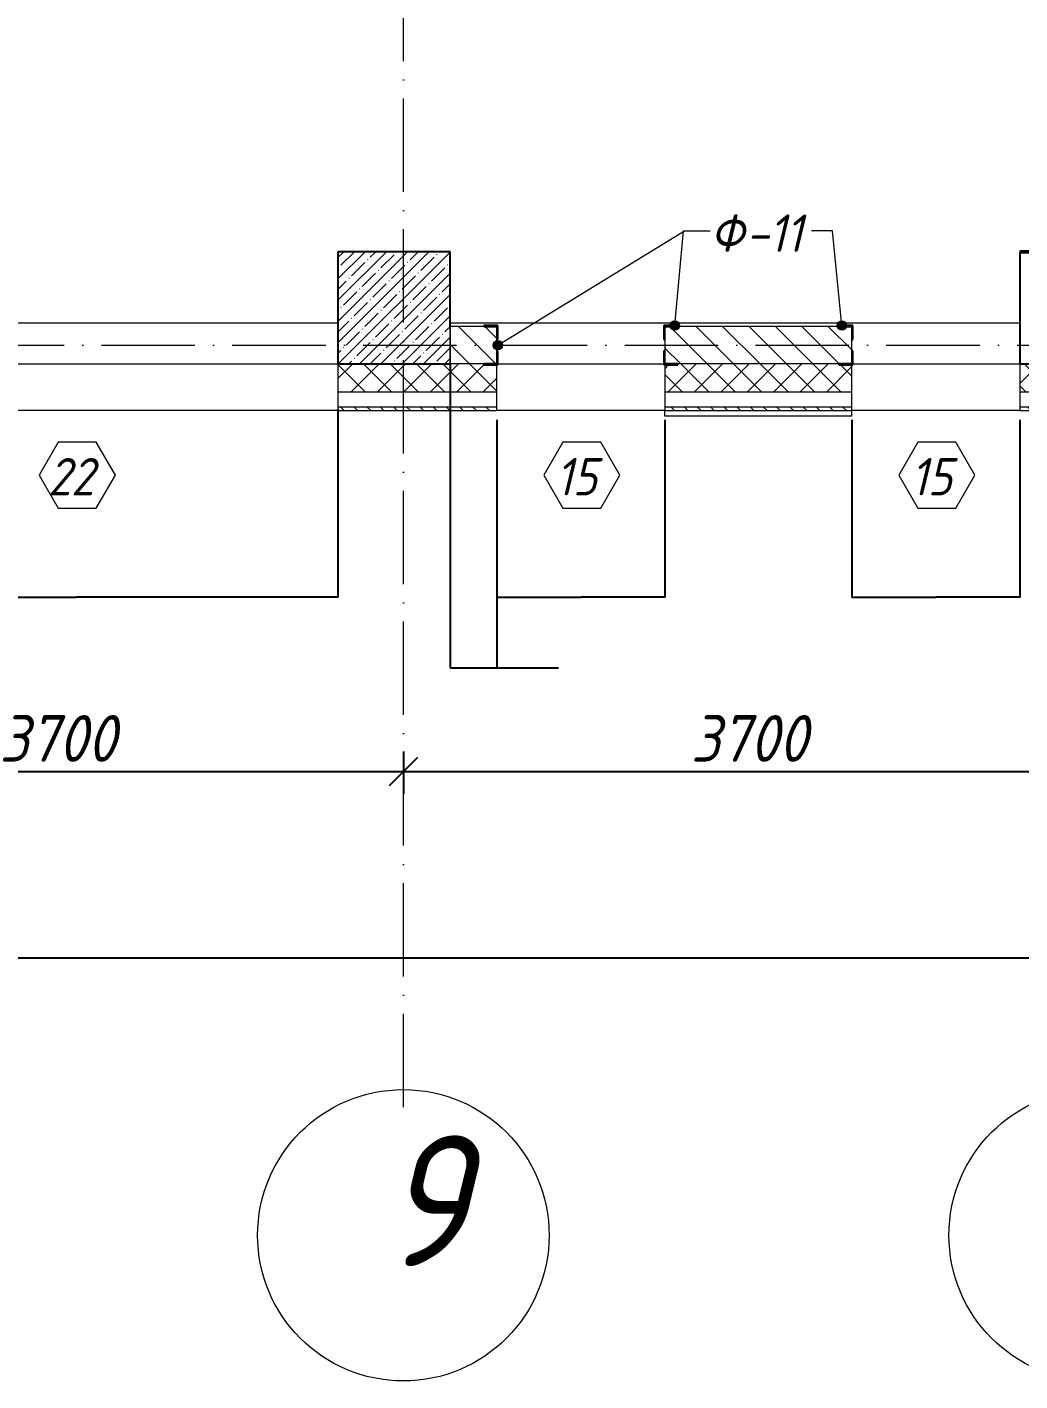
# Model space of a CAD drawing. Header units: millimetres. Extents: x 12986 to 523328, y -9759 to 30092.
# Drawn here: x 85893 to 91207, y -5546 to 1703 of the extents above; entities that cross this region are included whole.
import ezdxf

# ---------------------------------------------------------------- set-up
doc = ezdxf.new("R2010")
doc.units = ezdxf.units.MM
doc.linetypes.add('50_200_ШТРИХ_1Т_ш5_п1_п1_', pattern=[700.0000000000001, 500.0000000000001, -100, 0, -100])
for name, color, linetype, lineweight in [('A-ANNO-DIMS', 7, 'Continuous', 9), ('A-DETL-1', 7, 'Continuous', 50), ('A-GENM-1', 7, 'Continuous', 25), ('A-GENM-IDEN', 7, 'Continuous', 9), ('A-GLAZ-IDEN', 7, 'Continuous', 9), ('A-WALL', 7, 'Continuous', 5), ('A-WALL-8', 7, 'Continuous', 9), ('A-WALL-FNSH-1', 7, 'Continuous', 9), ('A-WALL-PATT-1', 7, 'Continuous', 5), ('I-WALL', 7, 'Continuous', 5), ('S-COLS', 7, 'Continuous', 9), ('S-COLS-1', 7, 'Continuous', 5), ('S-COLS-2', 7, 'Continuous', 25), ('Оси', 7, 'Continuous', 9), ('Оси-1', 7, 'Continuous', 20), ('Оси-2', 7, '50_200_ШТРИХ_1Т_ш5_п1_п1_', 9)]:
    doc.layers.add(name, color=color, linetype=linetype, lineweight=lineweight)
for name, color, linetype, lineweight, true_color in [('A-WALL-2', 7, 'Continuous', 13, 0x000000), ('A-WALL-3', 7, 'Continuous', 5, 0x000000), ('A-WALL-PATT-2', 7, 'Continuous', 5, 0xce0000)]:
    doc.layers.add(name, color=color, linetype=linetype, lineweight=lineweight, true_color=true_color)
doc.styles.add('ISOCPEUR_I_1', font='isocpeui.ttf', dxfattribs={"width": 0.9, "height": 249.9999999999997})
doc.styles.add('ISOCPEUR_I_3', font='isocpeui.ttf', dxfattribs={"width": 0.9, "height": 200})
doc.dimstyles.new('ISO-2_5_0_9К_БОЛЬШОЙ__с_подложкой_', dxfattribs={"dimscale": 304.8, "dimtxt": 248.9952939525788, "dimasz": 0.4921259842519685, "dimexe": 0.3937007874015748, "dimexo": 0, "dimgap": 0.1640419947506562, "dimtad": 1, "dimdec": 0, "dimzin": 0, "dimdsep": 46, "dimtxsty": 'ISOCPEUR_I_1', "dimblk1": 'OBLIQUE', "dimblk2": 'OBLIQUE', "dimsah": 1, "dimcen": 0.09, "dimdle": 0.3937007874015748, "dimazin": 0, "dimtfac": 1, "dimtdec": 4, "dimtix": 1, "dimtmove": 0, "dimatfit": 3, "dimfxl": 1, "dimtvp": 1, "dimtfill": 1, "dimtolj": 1, "dimtzin": 0, "dimarcsym": 2})
doc.dimstyles.new('ISO-2_5_0_9К_БОЛЬШОЙ__с_подложкой__2', dxfattribs={"dimscale": 304.8, "dimtxt": 248.9952939525788, "dimasz": 0.4921259842519685, "dimexe": 0.3937007874015748, "dimexo": 0, "dimgap": 0.1640419947506562, "dimtad": 1, "dimdec": 0, "dimzin": 0, "dimdsep": 46, "dimtxsty": 'ISOCPEUR_I_1', "dimblk1": 'OBLIQUE', "dimblk2": 'OBLIQUE', "dimsah": 1, "dimcen": 0.09, "dimdle": 0.3937007874015748, "dimazin": 0, "dimtfac": 1, "dimtdec": 4, "dimtix": 1, "dimtmove": 2, "dimatfit": 3, "dimfxl": 1, "dimtvp": 1, "dimtfill": 1, "dimtolj": 1, "dimtzin": 0, "dimarcsym": 2})
doc.dimstyles.get("Standard").update_dxf_attribs({"dimtxt": 0.18, "dimasz": 0.18, "dimexe": 0.18, "dimexo": 0.0625, "dimgap": 0.09, "dimtad": 0, "dimtih": 1, "dimtoh": 1, "dimdec": 4, "dimzin": 0, "dimdsep": 46, "dimtxsty": 'Standard', "dimcen": 0.09, "dimadec": 0, "dimazin": 0, "dimtfac": 1, "dimtdec": 4, "dimtofl": 0, "dimtmove": 0, "dimatfit": 3, "dimfxl": 1, "dimtolj": 1, "dimtzin": 0, "dimarcsym": 0})

# ---------------------------------------------------------------- blocks, each defined once
blk = doc.blocks.new('Фахверк_СКБ_Уголок - Ф-11_200х2500 h-26914022-АР1_Кладочный план 1 этажа')
at = {"layer": 'A-GENM-1'}
for p, q in [((199.9999999999932, 156.0000000000034), (124.9999999999923, 156.0000000000034)), ((124.9999999999923, 156.0000000000034), (124.9999999999923, 81.00000000000361)), ((130.9999999999933, 81.00000000000361), (130.9999999999933, 150.0000000000029)), ((130.9999999999933, 150.0000000000029), (199.9999999999932, 150.0000000000029)), ((199.9999999999932, 150.0000000000029), (199.9999999999932, 156.0000000000034)), ((124.9999999999923, 81.00000000000361), (130.9999999999933, 81.00000000000361)), ((130.9999999999926, 19.00000000000922), (124.9999999999923, 19.00000000000922)), ((124.9999999999923, 19.00000000000922), (124.9999999999923, -55.99999999999103)), ((130.9999999999926, -49.99999999999053), (130.9999999999926, 19.00000000000922)), ((124.9999999999923, -55.99999999999103), (199.9999999999924, -55.99999999999103)), ((199.9999999999924, -49.99999999999053), (130.9999999999926, -49.99999999999053)), ((199.9999999999924, -55.99999999999103), (199.9999999999924, -49.99999999999053))]:
    blk.add_line(p, q, dxfattribs=at)
blk = doc.blocks.new('Ось сетки - Круг_Ø6_00__ISO-2_5_0_9K_ кружки поменьше-23056867-АР1_Кладочный план 1 этажа')
at = {"layer": 'Оси-1'}
blk.add_circle((0, 0), 2.600000000000002, dxfattribs=at)
blk = doc.blocks.new('_Oblique')
at = {"color": 0, "linetype": 'ByBlock', "lineweight": -2}
blk.add_line((-0.5, -0.5), (0.5, 0.5), dxfattribs=at)
blk = doc.blocks.new('DIMBLOCK20-АР1_Кладочный план 1 этажа')
at = {"layer": 'A-ANNO-DIMS', "color": 0, "lineweight": -2, "transparency": 16777216}
for p, q in [((84206.89325042382, -2175.937461244214), (84206.89325042382, -2402.003478422513)), ((87906.8932504238, -2175.937461244225), (87906.8932504238, -2402.003478422513)), ((84086.89325042382, -2282.003478422513), (88026.8932504238, -2282.003478422513))]:
    blk.add_line(p, q, dxfattribs=at)
at = {"layer": 'Defpoints', "color": 0, "transparency": 16777216}
for p in [(84206.89325042382, -2175.937461244214), (87906.8932504238, -2175.937461244225), (87906.8932504238, -2282.003478422513)]:
    blk.add_point(p, dxfattribs=at)
at = {"layer": 'A-ANNO-DIMS', "color": 0, "lineweight": -2, "transparency": 16777216, "xscale": 150, "yscale": 150, "zscale": 150, "rotation": 180}
blk.add_blockref('_Oblique', (84206.89325042382, -2282.003478422513), dxfattribs=at)
at = {"layer": 'A-ANNO-DIMS', "color": 0, "lineweight": -2, "transparency": 16777216, "xscale": 150, "yscale": 150, "zscale": 150}
blk.add_blockref('_Oblique', (87906.8932504238, -2282.003478422513), dxfattribs=at)
at = {"layer": 'A-ANNO-DIMS', "color": 0, "transparency": 16777216, "insert": (86056.8932504238, -2105.393629937665), "char_height": 249.9999999999997, "width": 758.4779723478551, "attachment_point": 5, "style": 'ISOCPEUR_I_1', "bg_fill": 3, "box_fill_scale": 1.1, "bg_fill_color": 256, "bg_fill_true_color": 13158600, "bg_fill_transparency": 0}
blk.add_mtext('\\A1;3700', dxfattribs=at)
blk = doc.blocks.new('DIMBLOCK21-АР1_Кладочный план 1 этажа')
at = {"layer": 'A-ANNO-DIMS', "color": 0, "lineweight": -2, "transparency": 16777216}
for p, q in [((87906.8932504238, -2175.937461244225), (87906.8932504238, -2402.003478422513)), ((91606.89325042327, -2175.937461244237), (91606.89325042327, -2402.003478422513)), ((87786.8932504238, -2282.003478422513), (91726.89325042327, -2282.003478422513))]:
    blk.add_line(p, q, dxfattribs=at)
at = {"layer": 'Defpoints', "color": 0, "transparency": 16777216}
for p in [(87906.8932504238, -2175.937461244225), (91606.89325042327, -2175.937461244237), (91606.89325042327, -2282.003478422513)]:
    blk.add_point(p, dxfattribs=at)
at = {"layer": 'A-ANNO-DIMS', "color": 0, "lineweight": -2, "transparency": 16777216, "xscale": 150, "yscale": 150, "zscale": 150, "rotation": 180}
blk.add_blockref('_Oblique', (87906.8932504238, -2282.003478422513), dxfattribs=at)
at = {"layer": 'A-ANNO-DIMS', "color": 0, "lineweight": -2, "transparency": 16777216, "xscale": 150, "yscale": 150, "zscale": 150}
blk.add_blockref('_Oblique', (91606.89325042327, -2282.003478422513), dxfattribs=at)
at = {"layer": 'A-ANNO-DIMS', "color": 0, "transparency": 16777216, "insert": (89756.89325042354, -2105.393629937665), "char_height": 249.9999999999997, "width": 758.4779723478551, "attachment_point": 5, "style": 'ISOCPEUR_I_1', "bg_fill": 3, "box_fill_scale": 1.1, "bg_fill_color": 256, "bg_fill_true_color": 13158600, "bg_fill_transparency": 0}
blk.add_mtext('\\A1;3700', dxfattribs=at)
blk = doc.blocks.new('DIMBLOCK54-АР1_Кладочный план 1 этажа')
at = {"layer": 'A-ANNO-DIMS', "color": 0, "lineweight": -2, "transparency": 16777216}
for p, q in [((62106.89328478125, -3174.591104927445), (62106.89328478125, -3400.657122105833)), ((187006.893250423, -3174.591104927842), (187006.893250423, -3400.657122105833)), ((61986.89328478125, -3280.657122105833), (122782.6936598567, -3280.657122105833)), ((187126.893250423, -3280.657122105833), (123784.9095689476, -3280.657122105833))]:
    blk.add_line(p, q, dxfattribs=at)
at = {"layer": 'Defpoints', "color": 0, "transparency": 16777216}
for p in [(62106.89328478125, -3174.591104927445), (187006.893250423, -3174.591104927842), (187006.893250423, -3280.657122105833)]:
    blk.add_point(p, dxfattribs=at)
at = {"layer": 'A-ANNO-DIMS', "color": 0, "lineweight": -2, "transparency": 16777216, "xscale": 150, "yscale": 150, "zscale": 150, "rotation": 180}
blk.add_blockref('_Oblique', (62106.89328478125, -3280.657122105833), dxfattribs=at)
at = {"layer": 'A-ANNO-DIMS', "color": 0, "lineweight": -2, "transparency": 16777216, "xscale": 150, "yscale": 150, "zscale": 150}
blk.add_blockref('_Oblique', (187006.893250423, -3280.657122105833), dxfattribs=at)
at = {"layer": 'A-ANNO-DIMS', "color": 0, "transparency": 16777216, "insert": (122732.1812708764, -2904.04318550504), "char_height": 249.9999999999997, "width": 1103.240687051426, "attachment_point": 1, "line_spacing_factor": 1.149209049011902, "style": 'ISOCPEUR_I_1', "bg_fill": 3, "box_fill_scale": 1.1, "bg_fill_color": 256, "bg_fill_true_color": 13158600, "bg_fill_transparency": 0}
blk.add_mtext('\\A1;124900', dxfattribs=at)
blk = doc.blocks.new('AAR_СКБ_Марка_Окна_Перемычка и проем - Марка проема-25443838-АР1_Кладочный план 1 этажа')
at = {"layer": 'A-GLAZ-IDEN'}
for p, q in [((-0.9678758116687644, -0.9840735043145652), (-1.985527685054408, -2.746698253436142)), ((1.067427935102521, -0.9840735043145681), (-0.9678758116687641, -0.9840735043145654)), ((2.085079808488153, -2.746698253436158), (1.067427935102521, -0.9840735043145679)), ((-1.985527685054408, -2.74669825343614), (-0.967875811668773, -4.509323002557723)), ((1.067427935102504, -4.50932300255773), (2.085079808488153, -2.746698253436157)), ((-0.9678758116687729, -4.509323002557723), (1.067427935102504, -4.50932300255773))]:
    blk.add_line(p, q, dxfattribs=at)
blk = doc.blocks.new('DIMBLOCK291-АР1_Кладочный план 1 этажа')
at = {"layer": 'A-ANNO-DIMS', "color": 0, "lineweight": -2, "transparency": 16777216}
for p, q in [((87556.89327760036, -342.7238433230958), (87556.89327760036, -1350.184313338815)), ((84756.89327760036, -400.0625000026746), (84756.89327760036, -1350.184313338815)), ((84757.07327760036, -1350.004313338815), (86156.17327760036, -1350.004313338815)), ((87556.71327760037, -1350.004313338815), (86157.61327760037, -1350.004313338815))]:
    blk.add_line(p, q, dxfattribs=at)
at = {"layer": 'A-ANNO-DIMS', "color": 0, "transparency": 16777216}
for points in [[(84757.07327760036, -1349.974313338815), (84757.07327760036, -1350.034313338815), (84756.89327760036, -1350.004313338815)], [(87556.71327760037, -1349.974313338815), (87556.71327760037, -1350.034313338815), (87556.89327760036, -1350.004313338815)]]:
    blk.add_solid(points, dxfattribs=at)
at = {"layer": 'Defpoints', "color": 0, "transparency": 16777216}
for p in [(87556.89327760036, -342.6613433230958), (84756.89327760036, -400.0000000026746), (87556.89327760036, -1350.004313338815)]:
    blk.add_point(p, dxfattribs=at)
at = {"layer": 'A-ANNO-DIMS', "color": 0, "transparency": 16777216, "insert": (86156.89327760036, -1350.004313338815), "char_height": 0.18, "width": 606.7823778782843, "attachment_point": 5}
blk.add_mtext('\\A1;2800.0000', dxfattribs=at)
blk = doc.blocks.new('DIMBLOCK292-АР1_Кладочный план 1 этажа')
at = {"layer": 'A-ANNO-DIMS', "color": 0, "lineweight": -2, "transparency": 16777216}
for p, q in [((88156.89327760036, -100.0625000017155), (88156.89327760036, -1727.703632173987)), ((88406.89323720153, -400.0625000026864), (88406.89323720153, -1727.703632173987)), ((88157.07327760036, -1727.523632173987), (88406.71323720153, -1727.523632173987)), ((88406.89323720153, -1727.523632173987), (88736.34899978983, -1727.523632173987))]:
    blk.add_line(p, q, dxfattribs=at)
at = {"layer": 'A-ANNO-DIMS', "color": 0, "transparency": 16777216}
for points in [[(88157.07327760036, -1727.493632173987), (88157.07327760036, -1727.553632173987), (88156.89327760036, -1727.523632173987)], [(88406.71323720153, -1727.493632173987), (88406.71323720153, -1727.553632173987), (88406.89323720153, -1727.523632173987)]]:
    blk.add_solid(points, dxfattribs=at)
at = {"layer": 'Defpoints', "color": 0, "transparency": 16777216}
for p in [(88156.89327760036, -100.0000000017155), (88406.89323720153, -400.0000000026864), (88406.89323720153, -1727.523632173987)]:
    blk.add_point(p, dxfattribs=at)
at = {"layer": 'A-ANNO-DIMS', "color": 0, "transparency": 16777216, "insert": (88509.45060808548, -1727.403632173987), "char_height": 0.18, "width": 455.0867834087132, "attachment_point": 1, "line_spacing_factor": 1.149209049011902}
blk.add_mtext('\\A1;250.0000', dxfattribs=at)
blk = doc.blocks.new('DIMBLOCK293-АР1_Кладочный план 1 этажа')
at = {"layer": 'A-ANNO-DIMS', "color": 0, "lineweight": -2, "transparency": 16777216}
for p, q in [((88406.89323720153, -400.0625000026864), (88406.89323720153, -1350.184313338815)), ((89306.89323720153, -400.0625000026893), (89306.89323720153, -1350.184313338815)), ((88407.07323720152, -1350.004313338815), (88856.26323720152, -1350.004313338815)), ((89306.71323720153, -1350.004313338815), (88857.52323720153, -1350.004313338815))]:
    blk.add_line(p, q, dxfattribs=at)
at = {"layer": 'A-ANNO-DIMS', "color": 0, "transparency": 16777216}
for points in [[(88407.07323720152, -1349.974313338815), (88407.07323720152, -1350.034313338815), (88406.89323720153, -1350.004313338815)], [(89306.71323720153, -1349.974313338815), (89306.71323720153, -1350.034313338815), (89306.89323720153, -1350.004313338815)]]:
    blk.add_solid(points, dxfattribs=at)
at = {"layer": 'Defpoints', "color": 0, "transparency": 16777216}
for p in [(88406.89323720153, -400.0000000026864), (89306.89323720153, -400.0000000026893), (89306.89323720153, -1350.004313338815)]:
    blk.add_point(p, dxfattribs=at)
at = {"layer": 'A-ANNO-DIMS', "color": 0, "transparency": 16777216, "insert": (88856.89323720153, -1350.004313338815), "char_height": 0.18, "width": 455.0867834087132, "attachment_point": 5}
blk.add_mtext('\\A1;900.0000', dxfattribs=at)
blk = doc.blocks.new('DIMBLOCK294-АР1_Кладочный план 1 этажа')
at = {"layer": 'A-ANNO-DIMS', "color": 0, "lineweight": -2, "transparency": 16777216}
for p, q in [((90306.63673958185, -400.0625000026926), (90306.63673958185, -1350.184313338815)), ((91206.63673958184, -400.0625000026954), (91206.63673958184, -1350.184313338815)), ((90306.81673958185, -1350.004313338815), (90756.00673958185, -1350.004313338815)), ((91206.45673958184, -1350.004313338815), (90757.26673958186, -1350.004313338815))]:
    blk.add_line(p, q, dxfattribs=at)
at = {"layer": 'A-ANNO-DIMS', "color": 0, "transparency": 16777216}
for points in [[(90306.81673958185, -1349.974313338815), (90306.81673958185, -1350.034313338815), (90306.63673958185, -1350.004313338815)], [(91206.45673958184, -1349.974313338815), (91206.45673958184, -1350.034313338815), (91206.63673958184, -1350.004313338815)]]:
    blk.add_solid(points, dxfattribs=at)
at = {"layer": 'Defpoints', "color": 0, "transparency": 16777216}
for p in [(90306.63673958185, -400.0000000026926), (91206.63673958184, -400.0000000026954), (91206.63673958184, -1350.004313338815)]:
    blk.add_point(p, dxfattribs=at)
at = {"layer": 'A-ANNO-DIMS', "color": 0, "transparency": 16777216, "insert": (90756.63673958185, -1350.004313338815), "char_height": 0.18, "width": 455.0867834087132, "attachment_point": 5}
blk.add_mtext('\\A1;900.0000', dxfattribs=at)

msp = doc.modelspace()

# ---------------------------------------------------------------- hatches: boundary and pattern name
at = {"layer": 'A-GENM-IDEN'}
h = msp.add_hatch(color=256, dxfattribs=at)
edge = h.paths.add_edge_path(flags=0)
edge.add_arc((89359.22657053487, 105.9999999982909), 24.99999999999882, 0, 360)
h = msp.add_hatch(color=256, dxfattribs=at)
edge = h.paths.add_edge_path(flags=0)
edge.add_arc((90254.30340624851, 105.9999999982793), 25.00000000000112, 0, 360)
h = msp.add_hatch(color=256, dxfattribs=at)
edge = h.paths.add_edge_path(flags=0)
edge.add_arc((88412.89323720151, -1.715303832305892e-09), 24.99999999999936, 0, 360)
at = {"layer": 'A-WALL-PATT-1'}
h = msp.add_hatch(dxfattribs=at)
h.set_pattern_fill('FP_2', color=256, style=0, pattern_type=2)
h.set_pattern_definition([(45, (61996.89328478048, 0), (-70.71067811865476, 70.71067811865476), []), (135, (61996.89328478048, 0), (-70.71067811865476, -70.71067811865474), [])])
h.paths.add_polyline_path([(137696.8932777582, -250.0000000019183), (137696.8932777582, -100.0000000019264), (136096.893144617, -100.0000000018485), (136096.893144617, -250.000000001849)], flags=0)
h.paths.add_polyline_path([(110156.8933002349, -250.000000001849), (110156.3715611044, -106.0000000017778), (110087.8933002348, -106.0000000017778), (110087.8933002348, -100.0000000017792), (109406.8933002349, -100.0000000017792), (109406.8933002349, -250.0000000017797), (110087.8933002348, -250.0000000018404)], flags=0)
h.paths.add_polyline_path([(129056.8933002348, -250.000000001849), (132656.8932847818, -250.000000001849), (132656.8932847818, -100.0000000018485), (129056.8933002348, -100.0000000018485)], flags=0)
h.paths.add_polyline_path([(118406.8933136091, -250.000000001849), (119156.8932838392, -250.0000000017797), (119156.3715447088, -106.0000000018038), (119087.8932838392, -106.0000000018038), (119087.8932838392, -100.0000000018485), (118406.8933136091, -100.0000000018485)], flags=0)
h.paths.add_polyline_path([(121937.8933025475, -250.000000001849), (122006.8933025475, -250.000000001849), (122006.371563417, -106.0000000018384), (121937.8933025475, -106.0000000018384), (121937.8933025475, -100.0000000018485), (121325.8932838392, -100.0000000018485), (121325.8932838392, -106.0000000018384), (121256.8932838392, -106.0000000018384), (121256.8932838393, -250.000000001849), (121325.8932838392, -250.000000001849)], flags=0)
h.paths.add_polyline_path([(133556.8932847817, -250.000000001849), (134396.893144617, -250.000000001849), (134396.893144617, -100.0000000018485), (133556.8932847818, -100.0000000018485)], flags=0)
h.paths.add_polyline_path([(125706.8933025474, -250.000000001849), (126256.8932667851, -250.000000001849), (126256.3715276547, -106.0000000018384), (126187.8932667851, -106.0000000018384), (126187.8932667851, -100.0000000018485), (125706.8933025474, -100.0000000018485), (125706.8933025474, -106.0000000018384)], flags=0)
h.paths.add_polyline_path([(123606.8933025475, -250.000000001849), (123606.371563417, -106.0000000018211), (123537.8933025475, -106.0000000018211), (123537.8933025475, -100.0000000018485), (122906.8933025475, -100.0000000018485), (122906.8933025475, -250.0000000017797), (123537.8933025475, -250.0000000018404)], flags=0)
h.paths.add_polyline_path([(128156.8933002348, -250.000000001849), (128156.8933002348, -100.0000000018485), (127225.8932667851, -100.0000000018485), (127225.8932667851, -106.0000000018558), (127156.8932667851, -106.0000000018558), (127156.8932667851, -250.000000001849), (127225.8932667851, -250.000000001849)], flags=0)
h.paths.add_polyline_path([(105422.5867171914, -250.0000000017797), (106306.8933002348, -250.0000000017797), (106306.3715611044, -106.0000000017691), (106237.8933002348, -106.0000000017691), (106237.8933002348, -100.0000000017792), (104725.8932659578, -100.0000000017792), (104725.8932659578, -106.0000000017691), (104656.8932659578, -106.0000000017691), (104656.8932659578, -250.0000000017797), (104725.8932659578, -250.0000000017797)], flags=0)
h.paths.add_polyline_path([(114616.1804671914, -250.0000000017797), (115306.8933136091, -250.0000000017797), (115306.3715744787, -106.0000000017865), (115237.8933136091, -106.0000000017865), (115237.8933136091, -100.0000000017792), (113906.8933025475, -100.0000000017792), (113906.8933025475, -250.0000000017797)], flags=0)
h.paths.add_polyline_path([(90293.59326132102, -250.0000000017797), (90306.63673958188, -250.0000000017797), (90306.11500045145, -106.0000000017258), (90237.63673958188, -106.0000000017258), (90237.63673958188, -100.0000000017099), (89375.89323720156, -100.0000000017099), (89375.89323720156, -106.0000000017085), (89306.89323720158, -106.0000000017085), (89306.89323720158, -250.0000000017104), (90237.63673958188, -250.000000001771)], flags=0)
h.paths.add_polyline_path([(102556.8932659578, -250.0000000017797), (102556.3715268273, -106.0000000017605), (102487.8932659578, -106.0000000017605), (102487.8932659578, -100.0000000017792), (102005.8932363097, -100.0000000017792), (102005.8932363097, -106.0000000017691), (101936.8932363097, -106.0000000017691), (101936.8932363097, -250.0000000017797), (102543.8497876969, -250.0000000017797)], flags=0)
h.paths.add_polyline_path([(111056.8933002349, -250.0000000017797), (111806.8933025475, -250.0000000017797), (111806.3715634171, -106.0000000017778), (111737.8933025475, -106.0000000017778), (111737.8933025475, -100.0000000017792), (111125.8933002349, -100.0000000017792), (111125.8933002349, -106.0000000017691), (111056.8933002349, -106.0000000017691)], flags=0)
h.paths.add_polyline_path([(95866.89315112322, -250.0000000017797), (95866.37141199275, -106.0000000017345), (95797.8931511232, -106.0000000017345), (95797.8931511232, -100.0000000017618), (95006.89326364527, -100.0000000017792), (95006.89326364527, -250.0000000017104), (95797.8931511232, -250.000000001771)], flags=0)
h.paths.add_polyline_path([(99086.89326364509, -250.0000000017797), (99086.37152451469, -106.0000000017518), (99017.89326364512, -106.0000000017518), (99017.89326364512, -100.0000000017792), (98035.89315112321, -100.0000000017792), (98035.89315112321, -106.0000000017518), (97966.89315112322, -106.0000000017518), (97966.89315112322, -250.0000000017797), (98035.89315112321, -250.0000000017797)], flags=0)
h.paths.add_polyline_path([(100825.7898421914, -250.0000000017797), (101036.8932363097, -250.0000000017797), (101036.8932363097, -100.0000000017792), (99986.89326364509, -100.0000000017792), (99986.89326364509, -250.0000000017797)], flags=0)
h.paths.add_polyline_path([(88406.89323720164, -250.0000000017104), (88406.37149807111, -106.0000000017172), (88337.89323720156, -106.0000000017172), (88337.89323720156, -100.0000000017099), (87556.89327760041, -100.0000000017099), (87556.89327760041, -250.0000000017104), (88337.89323720156, -250.0000000017104)], flags=0)
h.paths.add_polyline_path([(81356.89338117048, -250.0000000017104), (82706.89332211469, -250.0000000017104), (82706.89332211469, -100.0000000017099), (81425.89338117046, -100.0000000017099), (81425.89338117046, -106.0000000017085), (81356.89338117048, -106.0000000017085)], flags=0)
h.paths.add_polyline_path([(78575.89325042491, -250.0000000017104), (79256.89338117046, -250.0000000017104), (79256.89338117046, -100.0000000017099), (78575.89325042491, -100.0000000017099), (78575.89325042491, -106.0000000016912), (78506.89325042491, -106.0000000016912), (78506.89325042491, -250.0000000017104)], flags=0)
h.paths.add_polyline_path([(92137.89326364527, -250.0000000017104), (92206.89326364527, -250.0000000017104), (92206.37152451483, -106.0000000017258), (92137.89326364527, -106.0000000017258), (92137.89326364527, -100.0000000017099), (91206.63673958188, -100.0000000017099), (91206.63673958188, -250.0000000017104)], flags=0)
h.paths.add_polyline_path([(83606.89332211469, -250.0000000017104), (84756.89327760035, -250.0000000017104), (84756.37153846995, -106.0000000016998), (84687.89327760038, -106.0000000016998), (84687.89327760038, -100.0000000017099), (83675.89332211469, -100.0000000017099), (83675.89332211469, -106.0000000016998), (83606.89332211469, -106.0000000016998)], flags=0)
h.paths.add_polyline_path([(76856.89325042331, -250.0000000017104), (77606.89325042491, -250.0000000016498), (77606.37151129446, -106.0000000016652), (77537.8932504249, -106.0000000016652), (77537.8932504249, -100.0000000017099), (76925.89325042332, -100.0000000017099), (76925.89325042332, -106.0000000016912), (76856.89325042331, -106.0000000016912)], flags=0)
h.paths.add_polyline_path([(65583.68046719136, -250.0000000016498), (65726.89334088654, -250.0000000016498), (65726.89334088654, -100.0000000016405), (61736.89328478158, -100.0000000016405), (61736.89328478158, -250.0000000016498)], flags=0)
h.paths.add_polyline_path([(74006.8932972484, -250.0000000016498), (74756.8932504233, -250.0000000016498), (74756.8932504233, -100.0000000017099), (74075.89329724842, -100.0000000017099), (74075.89329724842, -106.0000000016825), (74006.8932972484, -106.0000000016825)], flags=0)
h.paths.add_polyline_path([(68826.89334088653, -250.0000000016498), (70256.63671972802, -250.0000000016498), (70256.63671972802, -100.0000000016405), (68895.89334088653, -100.0000000016405), (68895.89334088653, -106.0000000016738), (68826.89334088653, -106.0000000016738)], flags=0)
h.paths.add_polyline_path([(71906.8932972484, -250.0000000016498), (71906.37155811797, -106.0000000016478), (71837.8932972484, -106.0000000016478), (71837.8932972484, -100.0000000016405), (71225.63671972803, -100.0000000016405), (71225.63671972803, -106.0000000016652), (71156.63671972803, -106.0000000016652), (71156.63671972803, -250.0000000016498), (71712.74296719136, -250.0000000016498)], flags=0)
h = msp.add_hatch(dxfattribs=at)
h.set_pattern_fill('FP_18', color=256, style=0, pattern_type=2)
h.set_pattern_definition([(135, (61996.89328478048, 0), (-35.35533905932738, -35.35533905932737), [])])
h.paths.add_polyline_path([(137926.8932777582, -350.0000000018956), (137926.8932777582, -330.0000000019088), (136096.893144617, -330.0000000019088), (136096.893144617, -350.0000000018956), (137846.8932777582, -350.0000000018956)], flags=0)
h.paths.add_polyline_path([(134396.893144617, -350.0000000018956), (134396.893144617, -330.0000000018308), (133556.8932847818, -330.0000000019088), (133556.8932847818, -350.0000000018956)], flags=0)
h.paths.add_polyline_path([(132656.8932847818, -350.0000000018956), (132656.8932847818, -330.0000000018308), (129056.8933002348, -330.0000000018308), (129056.8933002348, -350.0000000018263), (129938.8367171914, -350.0000000018436)], flags=0)
h.paths.add_polyline_path([(114616.1804671914, -350.0000000018263), (115306.8933136091, -350.0000000018263), (115306.8933136091, -330.0000000018308), (113906.8933025475, -330.0000000018308), (113906.8933025475, -350.0000000018263)], flags=0)
h.paths.add_polyline_path([(111806.8933025475, -350.0000000018263), (111806.8933025475, -330.0000000018308), (111056.8933002349, -330.0000000018308), (111056.8933002349, -350.0000000018263), (111551.6492171914, -350.0000000018263)], flags=0)
h.paths.add_polyline_path([(119156.8932838392, -350.0000000018263), (119156.8932838392, -330.0000000018308), (118406.8933136091, -330.0000000018308), (118406.8933136091, -350.0000000018263)], flags=0)
h.paths.add_polyline_path([(110156.8933002349, -350.0000000018263), (110156.8933002349, -330.0000000017615), (109406.8933002349, -330.0000000017615), (109406.8933002349, -350.0000000018263)], flags=0)
h.paths.add_polyline_path([(128156.8933002348, -350.0000000018263), (128156.8933002348, -330.0000000018308), (127156.8932667851, -330.0000000018308), (127156.8932667851, -350.0000000018263)], flags=0)
h.paths.add_polyline_path([(122006.8933025475, -350.0000000018263), (122006.8933025475, -330.0000000018308), (121256.8932838392, -330.0000000018308), (121256.8932838392, -350.0000000018263)], flags=0)
h.paths.add_polyline_path([(123606.8933025475, -350.0000000018263), (123606.8933025475, -330.0000000018308), (122906.8933025475, -330.0000000018308), (122906.8933025475, -350.0000000018263)], flags=0)
h.paths.add_polyline_path([(126256.8932667851, -350.0000000018263), (126256.8932667851, -330.0000000018308), (125706.8933025474, -330.0000000018308), (125706.8933025474, -350.0000000018263)], flags=0)
h.paths.add_polyline_path([(100825.7898421914, -350.000000001757), (101036.8932363097, -350.000000001757), (101036.8932363097, -330.0000000017615), (99986.89326364509, -330.0000000017615), (99986.89326364509, -350.000000001757)], flags=0)
h.paths.add_polyline_path([(101936.8932363097, -350.000000001757), (102556.8932659578, -350.000000001757), (102556.8932659578, -330.0000000017615), (101936.8932363097, -330.0000000017615)], flags=0)
h.paths.add_polyline_path([(97966.89315112322, -350.000000001757), (99086.89326364509, -350.000000001757), (99086.89326364509, -330.0000000017615), (97966.89315112322, -330.0000000017615)], flags=0)
h.paths.add_polyline_path([(95006.89326364527, -350.000000001757), (95866.89315112322, -350.000000001757), (95866.89315112322, -330.0000000017615), (95006.89326364527, -330.0000000017615)], flags=0)
h.paths.add_polyline_path([(104656.8932659578, -350.000000001757), (106306.8933002348, -350.000000001757), (106306.8933002348, -330.0000000017615), (104656.8932659578, -330.0000000017615)], flags=0)
h.paths.add_polyline_path([(90099.93046719136, -350.000000001757), (90306.63673958188, -350.000000001757), (90306.63673958188, -330.0000000017615), (89306.89323720158, -330.0000000017615), (89306.89323720158, -350.000000001757)], flags=0)
h.paths.add_polyline_path([(92206.89326364527, -350.000000001757), (92206.89326364527, -330.0000000017615), (91206.63673958188, -330.0000000016922), (91206.63673958188, -350.000000001757)], flags=0)
h.paths.add_polyline_path([(87556.89327760041, -350.000000001757), (88406.89323720157, -350.000000001757), (88406.89323720164, -330.0000000016922), (87556.89327760041, -330.0000000016922)], flags=0)
h.paths.add_polyline_path([(74756.8932504233, -350.0000000016877), (74756.8932504233, -330.0000000016922), (74006.8932972484, -330.0000000016922), (74006.8932972484, -350.0000000016877)], flags=0)
h.paths.add_polyline_path([(84756.89327760041, -350.0000000016877), (84756.89327760035, -330.0000000017615), (83606.89332211469, -330.0000000016922), (83606.89332211469, -350.0000000016877), (83970.86796719136, -350.0000000016877)], flags=0)
h.paths.add_polyline_path([(68826.89334088653, -350.0000000016877), (70256.63671972802, -350.0000000016877), (70256.63671972802, -330.0000000016922), (68826.89334088653, -330.0000000016229)], flags=0)
h.paths.add_polyline_path([(71156.63671972803, -350.0000000016877), (71906.8932972484, -350.0000000016877), (71906.89329724848, -330.0000000016229), (71156.63671972803, -330.0000000016922)], flags=0)
h.paths.add_polyline_path([(77606.89325042491, -350.0000000016877), (77606.89325042491, -330.0000000016922), (76856.89325042331, -330.0000000016922), (76856.89325042331, -350.0000000016877)], flags=0)
h.paths.add_polyline_path([(79256.89338117046, -350.0000000016877), (79256.89338117046, -330.0000000016922), (78506.89325042491, -330.0000000016922), (78506.89325042491, -350.0000000016877)], flags=0)
h.paths.add_polyline_path([(81356.89338117048, -350.0000000016877), (82706.89332211469, -350.0000000016877), (82706.89332211469, -330.0000000016922), (81356.89338117048, -330.0000000016922)], flags=0)
h.paths.add_polyline_path([(65583.68046719136, -350.0000000016184), (65726.89334088654, -350.0000000016184), (65726.89334088654, -330.0000000016229), (61636.89328478154, -330.0000000016229), (61636.89328478154, -350.0000000016184)], flags=0)
at = {"layer": 'A-WALL-PATT-2'}
h = msp.add_hatch(dxfattribs=at)
h.set_pattern_fill('FP_3', color=256, style=0, pattern_type=2)
h.set_pattern_definition([(135, (61996.89328478048, 0), (-70.71067811865476, -70.71067811865474), [])])
h.paths.add_polyline_path([(81556.89338117032, -100.0000000017099), (82706.89332211469, -100.0000000017099), (82706.89332211469, 99.99999999831398), (81356.89338117048, 99.99999999831398), (81356.89338117048, -100.0000000016839), (81425.89338117046, -100.0000000017099)], flags=0)
h.paths.add_polyline_path([(76856.89325042331, -100.0000000017099), (77606.89325042491, -100.0000000017099), (77606.89325042491, 99.99999999831398), (76856.89325042331, 99.99999999831398), (76856.89325042331, -31.00000000169089)], flags=0)
h.paths.add_polyline_path([(90306.63673958188, -100.0000000017099), (90306.63673958188, 99.99999999824468), (89306.89323720158, 99.99999999824468), (89306.89323720158, -100.0000000017099), (90237.63673958188, -100.0000000017099)], flags=0)
h.paths.add_polyline_path([(74075.89329724842, -100.0000000017099), (74156.8932504233, -100.0000000017099), (74156.8932504233, 99.99999999831398), (74006.8932972484, 99.99999999831398), (74006.8932972484, -100.0000000017099)], flags=0)
h.paths.add_polyline_path([(78656.89324758686, -100.0000000017099), (78656.89324758686, 99.99999999831398), (78506.89325042491, 99.99999999831398), (78506.89325042491, -100.0000000016752), (78575.89325042491, -100.0000000017099)], flags=0)
h.paths.add_polyline_path([(88406.89323720157, -100.0000000017099), (88406.89323720157, 99.99999999824468), (88156.89327760041, 99.99999999824468), (88156.89327760041, -100.0000000017099), (88337.89323720156, -100.0000000017099)], flags=0)
h.paths.add_polyline_path([(71906.8932972484, -100.0000000017099), (71906.8932972484, 99.99999999831398), (71156.63671972803, 99.99999999831398), (71156.63671972803, -100.0000000016405), (71837.8932972484, -100.0000000017012)], flags=0)
h.paths.add_polyline_path([(83675.89332211469, -100.0000000017099), (83906.89326364521, -100.0000000017099), (83906.89326364521, 99.99999999831398), (83606.89332211469, 99.99999999831398), (83606.89332211469, -100.0000000017099)], flags=0)
h.paths.add_polyline_path([(84506.89326364521, -100.0000000017099), (84756.89327760041, -100.0000000017099), (84756.89327760041, 99.99999999831398), (84506.89326364521, 99.99999999831398)], flags=0)
h.paths.add_polyline_path([(69656.89325040775, -100.0000000016405), (69656.89325040775, 99.99999999831398), (68826.89334088653, 99.99999999831398), (68826.89334088653, -100.0000000016405), (68895.89334088653, -100.0000000016405)], flags=0)
at = {"layer": 'S-COLS-1'}
h = msp.add_hatch(dxfattribs=at)
h.set_pattern_fill('FP_1', color=256, style=0, pattern_type=2)
h.set_pattern_definition([(45, (61996.89328478048, 0), (-57.02462636878913, 57.02462636878913), []), (45, (62053.91828478048, 0), (-57.02462636878913, 57.02462636878913), [100.806, -20.161, 3.353, -16.808])])
h.paths.add_polyline_path([(88156.89327760041, -100.0000000017099), (88156.89327760041, 499.9999999982924), (87556.89327760041, 499.9999999982924), (87556.89327760041, -100.0000000017099)], flags=0)

# ---------------------------------------------------------------- linework, layer by layer
at = {"layer": 'A-DETL-1'}
msp.add_line((91406.63673958188, 499.9999999982924), (91206.63673958185, 499.9999999982924), dxfattribs=at)
at = {"layer": 'A-GENM-IDEN'}
for p, q in [((88412.89323720151, -1.715303832305892e-09), (89411.82576801672, 612.3866986817014)), ((89359.22657053487, 105.9999999982909), (89405.97279457738, 612.3866986817014)), ((89405.97279457738, 612.3866986817014), (89549.55616159235, 612.3866986817014)), ((89411.82576801672, 612.3866986817014), (89549.55616159235, 612.3866986817014)), ((90203.16227511936, 612.3866986817019), (90091.79064435097, 612.3866986817019)), ((90254.30340624851, 105.9999999982793), (90203.16227511936, 612.3866986817019))]:
    msp.add_line(p, q, dxfattribs=at)
for centre, radius in [((89359.22657053487, 105.9999999982909), 24.99999999999882), ((90254.30340624851, 105.9999999982793), 25.00000000000112), ((88412.89323720151, -1.715303832305892e-09), 24.99999999999936)]:
    msp.add_circle(centre, radius, dxfattribs=at)
at = {"layer": 'A-WALL'}
for p, q in [((84762.89327760036, -100.0000000017134), (87556.89327760035, -100.0000000017224)), ((88337.89323720151, -100.0000000017099), (88156.89327760038, -100.0000000017099)), ((88412.8932372015, -100.0000000017252), (89300.89323720153, -100.0000000017281)), ((90237.63673958185, -100.0000000017099), (89375.89323720153, -100.0000000017099)), ((90312.63673958185, -100.0000000017313), (91206.63673958184, -100.0000000017342)), ((87556.89327760035, -350.0000000017225), (84756.89327760036, -350.0000000017134)), ((89306.89323720151, -350.0000000017282), (88406.89323720151, -350.0000000017253)), ((91206.63673958184, -350.0000000017342), (90306.63673958184, -350.0000000017313))]:
    msp.add_line(p, q, dxfattribs=at)
at = {"layer": 'A-WALL-2'}
for p, q in [((88337.89323720151, 99.99999999824468), (88156.89327760038, 99.99999999824468)), ((90237.63673958185, 99.99999999824468), (89375.89323720153, 99.99999999824468)), ((88406.89323720154, -31.00000000171237), (88406.89323720154, 30.99999999828106)), ((89306.89323720156, 30.99999999828954), (89306.89323720156, -31.00000000170392)), ((90306.63673958185, -31.00000000172084), (90306.63673958185, 30.9999999982726))]:
    msp.add_line(p, q, dxfattribs=at)
at = {"layer": 'A-WALL-3'}
msp.add_line((88156.89327760038, 99.99999999824468), (88156.89327760038, -100.0000000017099), dxfattribs=at)
at = {"layer": 'A-WALL-8'}
for p, q in [((88156.89327760038, -100.0000000017099), (87556.89327760038, -100.0000000017099)), ((87556.89327760038, -100.0000000017099), (87556.89327760038, -330.0000000016922)), ((88406.89323720154, -330.0000000016922), (88406.89323720154, -106.0000000017133)), ((89306.89323720156, -106.0000000017048), (89306.89323720156, -330.0000000017615)), ((90306.63673958185, -330.0000000017615), (90306.63673958185, -106.0000000017218)), ((91806.63673958185, -100.0000000017099), (91206.63673958185, -100.0000000017099)), ((91206.63673958185, -100.0000000017099), (91206.63673958185, -330.0000000016922)), ((87556.89327760038, -250.0000000017104), (88406.89323720161, -250.0000000017104)), ((89306.89323720156, -250.0000000017104), (90306.63673958185, -250.0000000017797)), ((91206.63673958185, -250.0000000017104), (92206.89326364524, -250.0000000017104)), ((87556.89327760038, -330.0000000016922), (88406.89323720161, -330.0000000016922)), ((89306.89323720156, -330.0000000017615), (90306.63673958185, -330.0000000017615)), ((91206.63673958185, -330.0000000016922), (92206.89326364524, -330.0000000017615))]:
    msp.add_line(p, q, dxfattribs=at)
at = {"layer": 'A-WALL-FNSH-1'}
for p, q in [((87556.89327760038, -330.0000000016922), (87556.89327760038, -350.000000001757)), ((87556.89327760038, -350.000000001757), (88406.89323720154, -350.000000001757)), ((88406.89323720154, -350.000000001757), (88406.89323720154, -330.0000000016922)), ((89306.89323720156, -330.0000000017615), (89306.89323720156, -350.000000001757)), ((89306.89323720156, -350.000000001757), (90306.63673958185, -350.000000001757)), ((90306.63673958185, -350.000000001757), (90306.63673958185, -330.0000000017615)), ((91206.63673958185, -330.0000000016922), (91206.63673958185, -350.000000001757)), ((91206.63673958185, -350.000000001757), (92206.89326364524, -350.000000001757))]:
    msp.add_line(p, q, dxfattribs=at)
at = {"layer": 'I-WALL'}
for p, q in [((84506.89326364518, 119.9999999982882), (87556.89327760038, 119.9999999982783)), ((88156.89327760038, 119.9999999982764), (91206.63673958185, 119.9999999982665)), ((89306.89323720151, -380.0000000016148), (89306.89323720156, -350.000000001757)), ((90306.63673958185, -380.0000000016245), (90306.63673958185, -350.000000001757)), ((90306.63673958185, -380.0000000016245), (89306.89323720151, -380.0000000016148))]:
    msp.add_line(p, q, dxfattribs=at)
at = {"layer": 'S-COLS'}
msp.add_line((88156.89327760038, -100.0000000017099), (88156.89327760038, 99.99999999824468), dxfattribs=at)
at = {"layer": 'S-COLS-2'}
for p, q in [((88156.89327760038, 499.9999999982924), (87556.89327760038, 499.9999999982924)), ((87556.89327760038, 499.9999999982924), (87556.89327760038, -100.0000000017099)), ((88156.89327760038, 99.99999999824468), (88156.89327760038, 499.9999999982924)), ((91206.63673958185, 499.9999999982924), (91206.63673958185, -100.0000000017099)), ((87556.89327760038, -100.0000000017099), (88156.89327760038, -100.0000000017099)), ((91206.63673958185, -100.0000000017099), (91806.63673958185, -100.0000000017099))]:
    msp.add_line(p, q, dxfattribs=at)
at = {"layer": 'Оси-2'}
for p, q in [((87906.8932504238, -4080.000000001724), (87906.89325042392, 28636.9431610663)), ((57586.89328478155, -2.642016903582707e-09), (187948.5213125124, -3.0631423513162e-09))]:
    msp.add_line(p, q, dxfattribs=at)

# ---------------------------------------------------------------- block references
at = {"layer": 'A-GENM-1', "rotation": 180}
for p in [(88537.8932372015, 49.99999999829013), (90437.63673958184, 49.99999999828722)]:
    msp.add_blockref('Фахверк_СКБ_Уголок - Ф-11_200х2500 h-26914022-АР1_Кладочный план 1 этажа', p, dxfattribs=at)
at = {"layer": 'A-GENM-1'}
msp.add_blockref('Фахверк_СКБ_Уголок - Ф-11_200х2500 h-26914022-АР1_Кладочный план 1 этажа', (89175.89323720153, -50.00000000171211), dxfattribs=at)
at = {"layer": 'A-GLAZ-IDEN', "xscale": 99.99999999999993, "yscale": 99.99999999999993, "zscale": 99.99999999999993}
for p in [(86156.89327760033, -421.4090704372487), (88856.89323720148, -421.4090704372575), (90756.63673958182, -421.4090704372636)]:
    msp.add_blockref('AAR_СКБ_Марка_Окна_Перемычка и проем - Марка проема-25443838-АР1_Кладочный план 1 этажа', p, dxfattribs=at)
at = {"layer": 'Оси-1', "xscale": 300, "yscale": 300, "zscale": 99.99999999999993}
for p in [(87906.8932504238, -4766.000000003398), (91606.89325042325, -4766.00000000341)]:
    msp.add_blockref('Ось сетки - Круг_Ø6_00__ISO-2_5_0_9K_ кружки поменьше-23056867-АР1_Кладочный план 1 этажа', p, dxfattribs=at)

# ---------------------------------------------------------------- texts
at = {"layer": 'A-GENM-IDEN', "char_height": 199.9999999999998, "attachment_point": 1, "style": 'ISOCPEUR_I_3'}
for s, insert, width in [('\\fISOCPEUR|b0|i1|c204|p34|;\\W.9;Ф', (89549.55616159234, 700.001282015035), 230.8859999999998), ('\\fISOCPEUR|b0|i1|c204|p34|;\\W.9;Ф', (89549.55616159234, 700.0012820150346), 230.8859999999998), ('\\fISOCPEUR|b0|i1|c204|p34|;\\W.9;Ф', (89549.55616159234, 700.0012820150346), 230.8859999999998), ('-11', (89740.05616159234, 700.001282015035), 389.6201249999996), ('-11', (89740.05616159234, 700.0012820150346), 389.6201249999996), ('-11', (89740.05616159234, 700.0012820150346), 389.6201249999996)]:
    msp.add_mtext(s, dxfattribs=dict(at, insert=insert, width=width))
at = {"layer": 'A-GLAZ-IDEN', "char_height": 199.9999999999998, "attachment_point": 1, "style": 'ISOCPEUR_I_3'}
for s, insert, width in [('22', (86004.9947508077, -604.0504447506307), 317.4682499999997), ('15', (88722.99471040886, -604.0504447506396), 274.1771249999998), ('15', (90622.73821278919, -604.0504447506456), 274.1771249999998)]:
    msp.add_mtext(s, dxfattribs=dict(at, insert=insert, width=width))
at = {"layer": 'Оси', "insert": (87785.21493090683, -4231.225351242633), "char_height": 700, "width": 202.0252499999998, "attachment_point": 1, "style": 'ISOCPEUR_I_1'}
msp.add_mtext('\\fISOCPEUR|b0|i1|c204|p34|;\\W.9;9', dxfattribs=at)

# ---------------------------------------------------------------- dimensions: what is measured, and where the dimension line sits
at = {"layer": 'A-ANNO-DIMS'}
dim = msp.add_linear_dim(base=(88406.89323720153, -1727.523632173987), p1=(88156.89327760036, -100.0000000017155), p2=(88406.89323720153, -400.0000000026864), dimstyle='Standard', dxfattribs=at)
dim.commit()
dim.dimension.update_dxf_attribs({"geometry": 'DIMBLOCK292-АР1_Кладочный план 1 этажа', "text_midpoint": (88736.99399978983, -1727.523632173987), "dimtype": 160})
for base, p1, p2, picture, middle in [((87556.89327760036, -1350.004313338815), (84756.89327760036, -400.0000000026746), (87556.89327760036, -342.6613433230958), 'DIMBLOCK291-АР1_Кладочный план 1 этажа', (86156.89327760036, -1350.004313338815)), ((89306.89323720153, -1350.004313338815), (88406.89323720153, -400.0000000026864), (89306.89323720153, -400.0000000026893), 'DIMBLOCK293-АР1_Кладочный план 1 этажа', (88856.89323720153, -1350.004313338815)), ((91206.63673958184, -1350.004313338815), (90306.63673958185, -400.0000000026926), (91206.63673958184, -400.0000000026954), 'DIMBLOCK294-АР1_Кладочный план 1 этажа', (90756.63673958185, -1350.004313338815))]:
    dim = msp.add_linear_dim(base=base, p1=p1, p2=p2, dimstyle='Standard', dxfattribs=at)
    dim.commit()
    dim.dimension.update_dxf_attribs({"geometry": picture, "text_midpoint": middle})

# ---------------------------------------------------------------- next in the draw order: dimensions: what is measured, and where the dimension line sits
dim = msp.add_linear_dim(base=(87906.8932504238, -2282.003478422513), p1=(84206.89325042382, -2175.937461244214), p2=(87906.8932504238, -2175.937461244225), dimstyle='ISO-2_5_0_9К_БОЛЬШОЙ__с_подложкой_', override={"dimpost": '<>', "dimfxl": 3699.999999999985}, dxfattribs=at)
dim.commit()
dim.dimension.update_dxf_attribs({"geometry": 'DIMBLOCK20-АР1_Кладочный план 1 этажа', "text_midpoint": (86056.8932504238, -2105.393629937665)})
dim = msp.add_linear_dim(base=(187006.893250423, -3280.657122105833), p1=(62106.89328478125, -3174.591104927445), p2=(187006.893250423, -3174.591104927842), dimstyle='ISO-2_5_0_9К_БОЛЬШОЙ__с_подложкой__2', override={"dimpost": '<>', "dimfxl": 124899.9999656418}, dxfattribs=at)
dim.commit()
dim.dimension.update_dxf_attribs({"geometry": 'DIMBLOCK54-АР1_Кладочный план 1 этажа', "text_midpoint": (123283.8016144022, -3070.709852171707), "dimtype": 160})

# ---------------------------------------------------------------- next in the draw order: dimensions: what is measured, and where the dimension line sits
dim = msp.add_linear_dim(base=(91606.89325042327, -2282.003478422513), p1=(87906.8932504238, -2175.937461244225), p2=(91606.89325042327, -2175.937461244237), dimstyle='ISO-2_5_0_9К_БОЛЬШОЙ__с_подложкой_', override={"dimpost": '<>', "dimfxl": 3699.999999999462}, dxfattribs=at)
dim.commit()
dim.dimension.update_dxf_attribs({"geometry": 'DIMBLOCK21-АР1_Кладочный план 1 этажа', "text_midpoint": (89756.89325042354, -2105.393629937665)})

doc.saveas('drawing.dxf')
